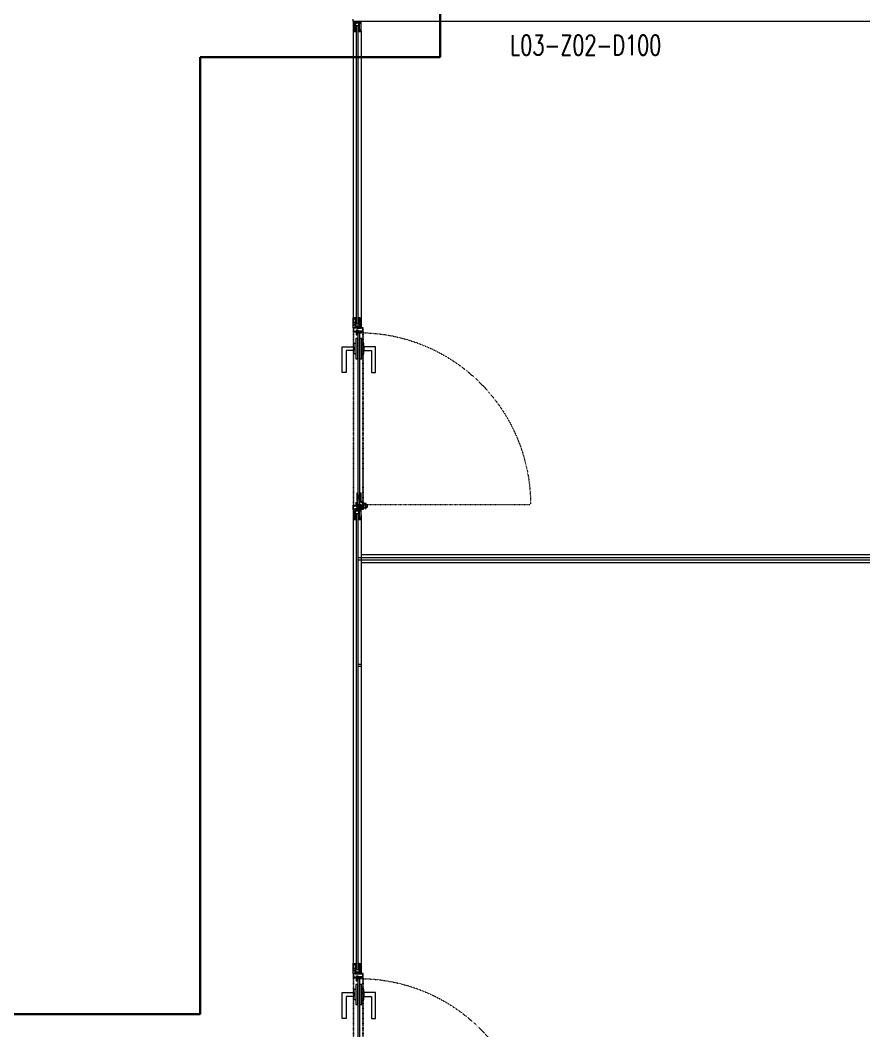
# Model space of a CAD drawing. Extents: x -2749 to 11890, y 0 to 8245.
# Drawn here: x 3240 to 3658, y 2860 to 3361 of the extents above; entities that cross this region are included whole.
import ezdxf

# ---------------------------------------------------------------- set-up
doc = ezdxf.new("R2010")
doc.units = 0
doc.header["$MEASUREMENT"] = 0
doc.linetypes.add('DASHDOT', pattern=[1, 0.5, -0.25, 0, -0.25])
doc.linetypes.add('DOT2', pattern=[0.125, 0, -0.125])
doc.layers.get('0').update_dxf_attribs({"color": 9, "lineweight": 9})
for name, color, linetype, lineweight in [('06C', 9, 'Continuous', 9), ('06D', 9, 'Continuous', 9), ('07K', 8, 'Continuous', 9), ('10', 9, 'Continuous', 9), ('11', 9, 'Continuous', 9), ('15', 9, 'Continuous', 9), ('20', 9, 'DOT2', 9), ('E-DEDEKTÖR NUMARALARI', 20, 'Continuous', 30), ('E-MODÜL HATTI', 6, 'Continuous', 30)]:
    doc.layers.add(name, color=color, linetype=linetype, lineweight=lineweight)
doc.styles.add('E-YAZI', font='txttw.shx')
pattern_1 = [(315, (11291.76135, -1147.90939), (-0.0883883476, -0.0883883476), []), (225, (11291.76135, -1147.90939), (-0.0883883476, 0.0883883476), [])]
pattern_2 = [(225, (-604.72494, -5174.41928), (-0.0883883476, 0.0883883476), []), (135, (-604.72494, -5174.41928), (0.0883883476, 0.0883883476), [])]
pattern_3 = [(45, (3387.24087, 5075.93023), (0.0883883476, -0.0883883476), []), (315, (3387.24087, 5075.93023), (-0.0883883476, -0.0883883476), [])]

# ---------------------------------------------------------------- blocks, each defined once
blk = doc.blocks.new('profil')
at = {"layer": '10'}
h = blk.add_hatch(dxfattribs=at)
h.set_pattern_fill('NET', color=256, angle=495, style=0)
h.set_pattern_definition(pattern_3)
h.paths.add_polyline_path([(2783.08, 2903.22), (2783.02, 2903.22), (2782.98, 2903.33), (2782.98, 2903.38), (2783.01, 2903.38), (2783.01, 2903.5), (2782.72, 2903.5), (2782.72, 2903.38), (2782.75, 2903.38), (2782.71, 2903.22), (2782.62, 2903.23), (2782.45, 2902.86), (2782.56, 2902.86), (2782.56, 2902.9), (2782.72, 2903.1, 0.2599), (2782.8, 2902.86), (2783.04, 2902.86, 0.382682)])
h.paths.add_polyline_path([(2782.84, 2903.1), (2783.03, 2903.1, -2.16717)], flags=16)
h = blk.add_hatch(dxfattribs=at)
h.set_pattern_fill('NET', color=256, angle=495, style=0)
h.set_pattern_definition(pattern_3)
h.paths.add_polyline_path([(2783.08, 2901.46), (2783.02, 2901.46), (2782.98, 2901.35), (2782.98, 2901.3), (2783.01, 2901.3), (2783.01, 2901.18), (2782.72, 2901.18), (2782.72, 2901.3), (2782.75, 2901.3), (2782.71, 2901.46), (2782.62, 2901.45), (2782.45, 2901.82), (2782.56, 2901.82), (2782.56, 2901.78), (2782.72, 2901.59, -0.2599), (2782.8, 2901.82), (2783.04, 2901.82, -0.382682)])
h.paths.add_polyline_path([(2782.84, 2901.58), (2783.03, 2901.58, 2.16717)], flags=16)
h = blk.add_hatch(dxfattribs=at)
h.set_pattern_fill('NET', color=256, angle=495, style=0)
h.set_pattern_definition([(45, (3390.96807, 5084.14935), (0.0883883476, -0.0883883476), []), (315, (3390.96807, 5084.14935), (-0.0883883476, -0.0883883476), [])])
h.paths.add_polyline_path([(2784.25, 2903.18), (2784.25, 2902.86), (2783.21, 2902.86), (2783.21, 2903.18)])
h = blk.add_hatch(dxfattribs=at)
h.set_pattern_fill('NET', color=256, angle=495, style=0)
h.set_pattern_definition([(45, (3390.96807, 5077.64021), (0.0883883476, -0.0883883476), []), (315, (3390.96807, 5077.64021), (-0.0883883476, -0.0883883476), [])])
h.paths.add_polyline_path([(2784.25, 2901.82), (2784.25, 2901.53), (2783.21, 2901.53), (2783.21, 2901.82)])
h = blk.add_hatch(dxfattribs=at)
h.set_pattern_fill('NET', color=256, angle=495, style=0)
h.set_pattern_definition([(45, (3412.02047, 5081.69331), (0.0883883476, -0.0883883476), []), (315, (3412.02047, 5081.69331), (-0.0883883476, -0.0883883476), [])])
h.paths.add_polyline_path([(2787.7, 2903.43), (2787.7, 2902.36), (2787.52, 2902.36), (2787.52, 2903.43)])
for points in [[(2787.52, 2901.37), (2787.52, 2901.89), (2787.7, 2901.89), (2787.7, 2902.03), (2787.52, 2902.03), (2787.52, 2903.67), (2787.7, 2903.67), (2787.7, 2904.1), (2787.58, 2904.1), (2787.58, 2904.34), (2782.61, 2904.34), (2782.61, 2903.22), (2782.72, 2903.22), (2782.76, 2903.4), (2782.71, 2903.4), (2782.71, 2903.77), (2782.99, 2903.77), (2782.99, 2903.22), (2783.14, 2903.22), (2783.18, 2903.18), (2786.43, 2903.18), (2786.5, 2902.88), (2786.8, 2902.88), (2786.8, 2903.49), (2787.12, 2903.49), (2787.12, 2901.37)], [(2785.67, 2903.32), (2786.35, 2903.32), (2786.35, 2904.02), (2786.42, 2904.06), (2786.42, 2904.14), (2785.61, 2904.14), (2785.61, 2904.01), (2785.67, 2903.95)]]:
    blk.add_lwpolyline(points, close=True, dxfattribs=at)
for points in [[(2782.99, 2903.5), (2782.72, 2903.5)], [(2784.87, 2903.91), (2785.03, 2903.91), (2785.03, 2904.14), (2782.83, 2904.14), (2782.83, 2903.91), (2783.13, 2903.91), (2783.13, 2903.37), (2785.03, 2903.37)], [(2782.61, 2903.22), (2782.45, 2902.86)], [(2782.62, 2901.45), (2782.45, 2901.82)], [(2782.72, 2903.1), (2782.56, 2902.9), (2782.56, 2902.86)], [(2782.72, 2901.59), (2782.56, 2901.78), (2782.56, 2901.82)], [(2782.78, 2900.5), (2782.78, 2900.95), (2783.09, 2900.95), (2783.09, 2901.24), (2783.18, 2901.24), (2783.08, 2901.46), (2783.02, 2901.46), (2782.98, 2901.35), (2782.98, 2901.3), (2783.01, 2901.3), (2783.01, 2901.06), (2782.72, 2901.06), (2782.72, 2901.3), (2782.75, 2901.3), (2782.71, 2901.46), (2782.62, 2901.45), (2782.63, 2900.34), (2787.59, 2900.34)], [(2783.01, 2901.18), (2782.72, 2901.18)], [(2783.18, 2901.24), (2783.21, 2901.24), (2783.21, 2901.84)], [(2783.21, 2903.18), (2783.21, 2903.18), (2783.21, 2902.84)], [(2784.25, 2902.84), (2784.25, 2903.18)], [(2784.25, 2901.84), (2784.25, 2901.53)], [(2785.62, 2903.18), (2785.62, 2901.53)], [(2787.52, 2903.43), (2787.7, 2903.43), (2787.7, 2902.36)], [(2787.52, 2902.36), (2787.7, 2902.36)]]:
    blk.add_lwpolyline(points, dxfattribs=at)
for points in [[(2785.03, 2903.37), (2785.03, 2903.79), (2784.87, 2903.79, -1), (2784.87, 2903.91, 1)], [(2787.13, 2900.85), (2787.13, 2900.49), (2782.81, 2900.49), (2782.81, 2900.46, -0.561743), (2782.73, 2900.45, -0.595966), (2782.78, 2900.5, 2.204878)], [(2783.03, 2903.1), (2782.84, 2903.1, 1)], [(2783.03, 2901.58), (2782.84, 2901.58, -1)], [(2783.09, 2901.24), (2783.21, 2900.66, 0.833203), (2783.52, 2900.66, 0.447088)], [(2783.21, 2901.53), (2786.47, 2901.53, 0.414214), (2786.8, 2901.86), (2786.8, 2902.88)], [(2783.52, 2900.66), (2783.52, 2901.11, -0.414214), (2783.63, 2901.22), (2786.88, 2901.22), (2786.88, 2900.49)], [(2787.59, 2900.34), (2787.59, 2900.49), (2787.25, 2900.49), (2787.25, 2900.97, 1), (2787.04, 2900.97)], [(2787.04, 2900.97, 0.305404), (2787.13, 2900.85, 5.773092)]]:
    blk.add_lwpolyline(points, format="xyb", dxfattribs=at)
for centre, radius, start, end in [((2782.97, 2903.05), 0.253, 168.6676, 234.1258), ((2782.97, 2901.64), 0.253, 125.8742, 191.3324), ((2782.93, 2903.02), 0.125, 139.5402, 40.4598), ((2782.93, 2901.66), 0.125, 319.5402, 220.4598), ((2782.86, 2903.06), 0.273, 305.9738, 36.4289), ((2782.86, 2901.62), 0.273, 323.5711, 54.0262)]:
    blk.add_arc(centre, radius, start, end, dxfattribs=at)
blk = doc.blocks.new('g-kapı kolu-p')
for points in [[(11.85, 8.21), (-0.95, 8.21), (-0.95, 2.41), (0.95, 2.41), (0.95, 6.31), (11.85, 6.31), (11.85, 8.21)], [(11.85, -8.21), (-0.95, -8.21), (-0.95, -2.41), (0.95, -2.41), (0.95, -6.31), (11.85, -6.31), (11.85, -8.21)]]:
    blk.add_lwpolyline(points)
for points in [[(-5, 0.5), (5, 0.5), (5, 1.5), (-5, 1.5)], [(-2.65, 1.5), (2.65, 1.5), (2.65, 2.41), (-2.65, 2.41)], [(-5, -1.5), (5, -1.5), (5, -0.5), (-5, -0.5)], [(-2.65, -1.5), (2.65, -1.5), (2.65, -2.41), (-2.65, -2.41)]]:
    blk.add_lwpolyline(points, close=True)
blk = doc.blocks.new('k-cambölme-kapı-p')
at = {"layer": '10'}
h = blk.add_hatch(dxfattribs=at)
h.set_pattern_fill('NET', color=256, angle=135, style=0)
h.set_pattern_definition([(135, (3753.7029, 560.85184), (-0.0883883476, -0.0883883476), []), (225, (3753.7029, 560.85184), (0.0883883476, -0.0883883476), [])])
h.paths.add_polyline_path([(2.08, -0.06), (2.08, 0.02), (2.07, 0.04), (2.05, 0.07), (2.01, 0.09), (1.98, 0.1), (1.97, 0.1), (1.97, -0.29), (1.94, -0.29), (1.94, -0.43), (1.88, -0.49), (1.67, -0.49), (1.82, -0.29), (1.73, -0.29), (1.53, -0.5), (1.44, -0.5), (1.62, -0.32), (1.62, -0.29), (1.51, -0.29), (1.34, -0.42), (1.32, -0.44), (1.3, -0.48), (1.29, -0.51), (1.26, -0.57), (1.26, -0.31), (1.32, -0.29), (1.23, -0.29), (1.23, -0.53), (1.23, -0.59), (1.24, -0.62), (1.26, -0.64), (3.47, -0.64), (3.47, -0.58), (3.38, -0.35), (3.38, -0.3), (3.42, -0.25), (3.42, -0.2), (3.38, -0.16), (2.73, -0.16), (2.74, -0.2), (2.91, -0.2, -1), (2.91, -0.25)])
h.paths.add_polyline_path([(2.05, -0.18), (2.05, -0.21), (2.08, -0.23), (2.11, -0.24), (2.15, -0.25), (2.95, -0.27), (2.92, -0.29), (2.55, -0.29), (2.54, -0.31), (2.52, -0.33), (2.5, -0.34), (2.48, -0.34), (2.46, -0.34), (2.44, -0.32), (2.42, -0.3), (2.08, -0.3), (1.99, -0.11), (1.99, -0.07), (2.05, -0.07)], flags=16)
h.paths.add_polyline_path([(2.41, -0.34), (2.51, -0.5), (2.08, -0.5), (2.08, -0.34)], flags=16)
h.paths.add_polyline_path([(2.55, -0.33), (2.89, -0.33), (2.94, -0.33), (3.28, -0.34, 0.166992), (3.34, -0.55), (2.72, -0.55), (2.55, -0.36)], flags=16)
h.paths.add_polyline_path([(3.02, -0.22), (3.02, -0.2), (3.33, -0.2, 0.10606), (3.29, -0.33), (3.01, -0.27)], flags=16)
h = blk.add_hatch(dxfattribs=at)
h.set_pattern_fill('NET', color=256, angle=135, style=0)
h.set_pattern_definition([(45, (474.94443, 2280.71206), (0.0883883476, -0.0883883476), []), (315, (474.94443, 2280.71206), (-0.0883883476, -0.0883883476), [])])
h.paths.add_polyline_path([(87.27, -0.16), (87.26, -0.2), (87.09, -0.2, 1), (87.09, -0.25), (87.92, -0.25), (87.92, -0.01), (87.93, 0.03), (87.96, 0.05), (88, 0.07), (88.03, 0.07), (88.03, -0.29), (88.06, -0.29), (88.06, -0.43), (88.12, -0.49), (88.33, -0.49), (88.18, -0.29), (88.27, -0.29), (88.47, -0.5), (88.56, -0.5), (88.38, -0.32), (88.38, -0.29), (88.49, -0.29), (88.66, -0.42), (88.68, -0.44), (88.7, -0.48), (88.71, -0.51), (88.74, -0.57), (88.74, -0.31), (88.68, -0.29), (88.77, -0.29), (88.77, -0.53), (88.77, -0.59), (88.76, -0.62), (88.74, -0.64), (86.53, -0.64), (86.53, -0.58), (86.62, -0.35), (86.62, -0.3), (86.58, -0.25), (86.58, -0.2), (86.62, -0.16)])
h.paths.add_polyline_path([(87.28, -0.55), (87.45, -0.36), (87.45, -0.33), (87.11, -0.33), (87.06, -0.33), (87.03, -0.31), (86.99, -0.27), (86.98, -0.22), (86.98, -0.2), (86.67, -0.2, -0.292264), (86.66, -0.55)], flags=16)
h.paths.add_polyline_path([(87.48, -0.51), (87.59, -0.51), (87.53, -0.43)], flags=16)
h.paths.add_polyline_path([(87.56, -0.4), (87.69, -0.5), (87.92, -0.5), (87.92, -0.34), (87.59, -0.34)], flags=16)
h.paths.add_polyline_path([(87.62, -0.53), (87.71, -0.62), (87.71, -0.53)], flags=16)
for points in [[(1.97, -0.29), (1.97, 2.13), (2.05, 2.13), (2.05, 2.28, 0.414214), (1.89, 2.44), (0.08, 2.44, 0.414214), (0, 2.36), (0, -2.36, 0.414214), (0.08, -2.44), (2.05, -2.44), (2.05, -2.25), (2.05, -2.23), (2.05, -2.23), (2.05, -2.23), (2.05, -2.23), (2.05, -2.23), (2.05, -0.89)], [(88.03, -0.29), (88.03, 2.13), (87.95, 2.13), (87.95, 2.28, -0.414214), (88.11, 2.44), (89.92, 2.44, -0.414214), (90, 2.36), (90, -2.36, -0.414214), (89.92, -2.44), (87.95, -2.44), (87.95, -2.25), (87.95, -2.23), (87.95, -2.23), (87.95, -2.23), (87.95, -2.23), (87.95, -2.23), (87.95, -0.89)], [(1.51, -0.29), (1.34, -0.42), (1.32, -0.44), (1.3, -0.48), (1.29, -0.51), (1.26, -0.57), (1.26, -0.31), (1.32, -0.29), (1.23, -0.29), (1.23, -0.53), (1.23, -0.59), (1.24, -0.62), (1.26, -0.64), (3.47, -0.64), (3.47, -0.58), (3.38, -0.35), (3.38, -0.3), (3.42, -0.25), (3.42, -0.2), (3.38, -0.16), (2.73, -0.16), (2.74, -0.2), (2.91, -0.2, -1), (2.91, -0.25, -1)], [(88.49, -0.29), (88.66, -0.42), (88.68, -0.44), (88.7, -0.48), (88.71, -0.51), (88.74, -0.57), (88.74, -0.31), (88.68, -0.29), (88.77, -0.29), (88.77, -0.53), (88.77, -0.59), (88.76, -0.62), (88.74, -0.64), (86.53, -0.64), (86.53, -0.58), (86.62, -0.35), (86.62, -0.3), (86.58, -0.25), (86.58, -0.2), (86.62, -0.16), (87.27, -0.16), (87.26, -0.2), (87.09, -0.2, 1), (87.09, -0.25, 1)], [(86.66, -0.55), (87.28, -0.55), (87.45, -0.36), (87.45, -0.33), (87.11, -0.33), (87.06, -0.33), (87.03, -0.31), (86.99, -0.27), (86.98, -0.22), (86.98, -0.2), (86.67, -0.2, 1)]]:
    blk.add_lwpolyline(points, format="xyb", dxfattribs=at)
for points in [[(1.82, 2.27), (0.16, 2.27), (0.16, 2.03), (0.38, 2.03), (0.38, 1.92), (0.22, 1.92), (0.22, 1.16), (0.35, 1.16), (0.35, -0.41), (0.22, -0.41), (0.22, -1.23), (0.36, -1.23), (0.36, -1.38), (0.16, -1.38), (0.16, -2.24), (1.82, -2.24), (1.82, -1.72), (1.62, -1.72), (1.62, -1.58), (1.82, -1.58), (1.82, -1.37), (1.61, -1.37), (1.61, -1.24), (1.74, -1.24), (1.74, -0.85), (1.06, -0.85), (1.06, -0.13), (1.5, -0.13), (1.5, 1.92), (1.57, 2.03), (1.82, 2.03), (1.82, 2.27)], [(0.69, 3.63), (0.69, 2.44)], [(0.69, 2.27), (0.69, -0.24), (1.06, -0.24)], [(1.06, 2.44), (1.06, 2.86)], [(1.06, -0.13), (1.06, 2.27)], [(1.5, 1.92), (1.06, 1.92)], [(1.17, 1.92), (1.17, -0.13)], [(2.91, -0.25), (2.08, -0.06), (2.08, 0.02), (2.07, 0.04), (2.05, 0.07), (2.01, 0.09), (1.98, 0.1), (1.97, 0.1)], [(3.84, 0.88), (2.63, 3.22)], [(4.07, 1.27), (2.67, 3.99)], [(8.14, 0.88), (8.14, 1.27), (4.07, 1.27)], [(5.3, 0.88), (5.3, -0.16)], [(5.5, 1.27), (5.77, 0.97), (5.77, 0.88)], [(5.59, 0.88), (5.59, -0.16)], [(6.76, 1.27), (6.49, 0.97), (6.49, 0.88)], [(6.67, 0.88), (6.67, -0.16)], [(6.96, 0.88), (6.96, -0.16)], [(87.09, -0.25), (87.92, -0.25), (87.92, -0.01), (87.93, 0.03), (87.96, 0.05), (88, 0.07), (88.03, 0.07)], [(88.18, 2.27), (89.84, 2.27), (89.84, 2.03), (89.62, 2.03), (89.62, 1.92), (89.78, 1.92), (89.78, 1.16), (89.65, 1.16), (89.65, -0.41), (89.78, -0.41), (89.78, -1.23), (89.64, -1.23), (89.64, -1.38), (89.84, -1.38), (89.84, -2.24), (88.18, -2.24), (88.18, -1.72), (88.38, -1.72), (88.38, -1.58), (88.18, -1.58), (88.18, -1.37), (88.39, -1.37), (88.39, -1.24), (88.26, -1.24), (88.26, -0.85), (88.94, -0.85), (88.94, -0.13), (88.5, -0.13), (88.5, 1.92), (88.43, 2.03), (88.18, 2.03), (88.18, 2.27)], [(2.05, -0.89), (3.59, -0.89), (3.59, -0.64), (1.23, -0.64), (1.23, -0.29), (1.97, -0.29)], [(1.62, -0.29), (1.62, -0.32), (1.44, -0.5), (1.53, -0.5), (1.73, -0.29)], [(1.82, -0.29), (1.67, -0.49), (1.88, -0.49), (1.94, -0.43), (1.94, -0.29)], [(3.34, -0.55), (2.72, -0.55), (2.55, -0.36), (2.55, -0.33), (2.89, -0.33), (2.94, -0.33)], [(3.28, -0.34), (3.28, -0.34), (2.94, -0.33)], [(3.01, -0.27), (3.02, -0.22), (3.02, -0.2), (3.33, -0.2)], [(3.01, -0.27), (3.29, -0.33), (3.29, -0.33)], [(4.06, -0.16), (4.06, -0.55), (8.14, -0.55)], [(8.14, -0.55), (8.14, -0.16)], [(87.95, -0.89), (86.41, -0.89), (86.41, -0.64), (88.77, -0.64), (88.77, -0.29), (88.03, -0.29)], [(87.59, -0.51), (87.53, -0.43), (87.48, -0.51), (87.59, -0.51)], [(88.18, -0.29), (88.33, -0.49), (88.12, -0.49), (88.06, -0.43), (88.06, -0.29)], [(88.38, -0.29), (88.38, -0.32), (88.56, -0.5), (88.47, -0.5), (88.27, -0.29)]]:
    blk.add_lwpolyline(points, dxfattribs=at)
at = {"layer": '10', "linetype": 'DASHDOT', "ltscale": 0.05}
for points in [[(3.22, 3.63), (0.2, 3.63)], [(1.71, 2.14), (1.71, 4.9)], [(6.13, 1.44), (6.13, -0.55)]]:
    blk.add_lwpolyline(points, dxfattribs=at)
at = {"layer": '10'}
for points in [[(1.99, -0.07), (2.05, -0.07), (2.05, -0.18), (2.05, -0.21), (2.08, -0.23), (2.11, -0.24), (2.15, -0.25), (2.95, -0.27), (2.92, -0.29), (2.55, -0.29), (2.54, -0.31), (2.52, -0.33), (2.5, -0.34), (2.48, -0.34), (2.46, -0.34), (2.44, -0.32), (2.42, -0.3), (2.08, -0.3), (1.99, -0.11)], [(2.08, -0.5), (2.08, -0.34), (2.41, -0.34), (2.51, -0.5), (2.51, -0.5)], [(87.92, -0.5), (87.92, -0.34), (87.59, -0.34), (87.56, -0.4), (87.69, -0.5)], [(87.62, -0.53), (87.71, -0.53), (87.71, -0.62)]]:
    blk.add_lwpolyline(points, close=True, dxfattribs=at)
blk.add_circle((1.71, 3.65), 1.02, dxfattribs=at)
for centre, start, end in [((3.6, -0.37), 176.143, 214.0649), ((3.6, -0.37), 148.8979, 173.1144), ((86.4, -0.37), 325.9351, 31.1021)]:
    blk.add_arc(centre, 0.322, start, end, dxfattribs=at)
at = {"layer": '15', "linetype": 'DOT2'}
blk.add_lwpolyline([(2.48, 0.36), (2.48, 85.36)], dxfattribs=at)
at = {"layer": '15'}
blk.add_lwpolyline([(2.58, 0.88), (87.42, 0.88), (87.52, 0.78), (87.52, -0.05), (87.42, -0.16), (2.58, -0.16), (2.58, -0.16), (2.48, -0.05), (2.48, 0.78), (2.58, 0.88)], dxfattribs=at)
at = {"layer": '15', "linetype": 'DOT2'}
blk.add_arc((2.48, 0.36), 85.04, 0, 90, dxfattribs=at)
at = {"layer": '20'}
for p, q in [((87.95, 2.43), (2.05, 2.43)), ((87.95, 2.13), (2.05, 2.13)), ((87.95, -2.23), (2.05, -2.23)), ((87.95, -2.44), (2.05, -2.44))]:
    blk.add_line(p, q, dxfattribs=at)
at = {"layer": '06C', "xscale": -1}
blk.add_blockref('g-kapı kolu-p', (79.64, 0.38), dxfattribs=at)

msp = doc.modelspace()

# ---------------------------------------------------------------- hatches: boundary and pattern name
at = {"layer": '10'}
h = msp.add_hatch(dxfattribs=at)
h.set_pattern_fill('NET', color=256, angle=405, style=0)
h.set_pattern_definition([(315, (11297.52443, -1172.68898), (-0.0883883476, -0.0883883476), []), (225, (11297.52443, -1172.68898), (-0.0883883476, 0.0883883476), [])])
h.paths.add_polyline_path([(3405.98, 3359.98), (3407.05, 3359.98), (3407.05, 3359.8), (3405.98, 3359.8)])
h = msp.add_hatch(dxfattribs=at)
h.set_pattern_fill('NET', color=256, angle=405, style=0)
h.set_pattern_definition(pattern_1)
h.paths.add_polyline_path([(3406.18, 3355.36), (3406.18, 3355.31), (3406.08, 3355.27), (3406.03, 3355.27), (3406.03, 3355.29), (3405.9, 3355.29), (3405.9, 3355), (3406.03, 3355), (3406.03, 3355.04), (3406.18, 3354.99), (3406.17, 3354.91), (3406.55, 3354.73), (3406.55, 3354.84), (3406.5, 3354.84), (3406.31, 3355, 0.2599), (3406.55, 3355.08), (3406.55, 3355.33, 0.382682)])
h.paths.add_polyline_path([(3406.31, 3355.12), (3406.31, 3355.31, -2.16717)], flags=16)
h = msp.add_hatch(dxfattribs=at)
h.set_pattern_fill('NET', color=256, angle=405, style=0)
h.set_pattern_definition([(315, (11299.98048, -1151.63658), (-0.0883883476, -0.0883883476), []), (225, (11299.98048, -1151.63658), (-0.0883883476, 0.0883883476), [])])
h.paths.add_polyline_path([(3406.23, 3356.53), (3406.55, 3356.53), (3406.55, 3355.5), (3406.23, 3355.5)])
h = msp.add_hatch(dxfattribs=at)
h.set_pattern_fill('NET', color=256, angle=405, style=0)
h.set_pattern_definition([(315, (11293.47134, -1151.63658), (-0.0883883476, -0.0883883476), []), (225, (11293.47134, -1151.63658), (-0.0883883476, 0.0883883476), [])])
h.paths.add_polyline_path([(3407.59, 3356.53), (3407.88, 3356.53), (3407.88, 3355.5), (3407.59, 3355.5)])
h = msp.add_hatch(dxfattribs=at)
h.set_pattern_fill('NET', color=256, angle=405, style=0)
h.set_pattern_definition(pattern_1)
h.paths.add_polyline_path([(3407.95, 3355.36), (3407.95, 3355.31), (3408.06, 3355.27), (3408.1, 3355.27), (3408.1, 3355.29), (3408.23, 3355.29), (3408.23, 3355), (3408.1, 3355), (3408.1, 3355.04), (3407.95, 3354.99), (3407.96, 3354.91), (3407.59, 3354.73), (3407.59, 3354.84), (3407.63, 3354.84), (3407.82, 3355, -0.2599), (3407.59, 3355.08), (3407.59, 3355.33, -0.382682)])
h.paths.add_polyline_path([(3407.83, 3355.12), (3407.83, 3355.31, 2.16717)], flags=16)
h = msp.add_hatch(dxfattribs=at)
h.set_pattern_fill('NET', color=256, angle=315, style=0)
h.set_pattern_definition(pattern_2)
h.paths.add_polyline_path([(3406.18, 2892.78), (3406.18, 2892.83), (3406.07, 2892.87), (3406.02, 2892.87), (3406.02, 2892.85), (3405.9, 2892.85), (3405.9, 2893.14), (3406.02, 2893.14), (3406.02, 2893.1), (3406.18, 2893.15), (3406.17, 2893.23), (3406.54, 2893.41), (3406.54, 2893.3), (3406.5, 2893.3), (3406.31, 2893.14, -0.2599), (3406.54, 2893.06), (3406.54, 2892.81, -0.382682)])
h.paths.add_polyline_path([(3406.3, 2893.02), (3406.3, 2892.83, 2.16717)], flags=16)
h = msp.add_hatch(dxfattribs=at)
h.set_pattern_fill('NET', color=256, angle=315, style=0)
h.set_pattern_definition([(225, (-608.45214, -5182.6384), (-0.0883883476, 0.0883883476), []), (135, (-608.45214, -5182.6384), (0.0883883476, 0.0883883476), [])])
h.paths.add_polyline_path([(3406.23, 2891.61), (3406.54, 2891.61), (3406.54, 2892.64), (3406.23, 2892.64)])
h = msp.add_hatch(dxfattribs=at)
h.set_pattern_fill('NET', color=256, angle=315, style=0)
h.set_pattern_definition(pattern_2)
h.paths.add_polyline_path([(3407.94, 2892.78), (3407.94, 2892.83), (3408.05, 2892.87), (3408.1, 2892.87), (3408.1, 2892.85), (3408.22, 2892.85), (3408.22, 2893.14), (3408.1, 2893.14), (3408.1, 2893.1), (3407.94, 2893.15), (3407.95, 2893.23), (3407.58, 2893.41), (3407.58, 2893.3), (3407.63, 2893.3), (3407.82, 2893.14, 0.2599), (3407.58, 2893.06), (3407.58, 2892.81, 0.382682)])
h.paths.add_polyline_path([(3407.82, 2893.02), (3407.82, 2892.83, -2.16717)], flags=16)
h = msp.add_hatch(dxfattribs=at)
h.set_pattern_fill('NET', color=256, angle=315, style=0)
h.set_pattern_definition([(225, (-608.45214, -5176.12926), (-0.0883883476, 0.0883883476), []), (135, (-608.45214, -5176.12926), (0.0883883476, 0.0883883476), [])])
h.paths.add_polyline_path([(3407.58, 2891.61), (3407.87, 2891.61), (3407.87, 2892.64), (3407.58, 2892.64)])
h = msp.add_hatch(dxfattribs=at)
h.set_pattern_fill('NET', color=256, angle=315, style=0)
h.set_pattern_definition([(225, (-629.50454, -5180.18236), (-0.0883883476, 0.0883883476), []), (135, (-629.50454, -5180.18236), (0.0883883476, 0.0883883476), [])])
h.paths.add_polyline_path([(3405.98, 2888.16), (3407.04, 2888.16), (3407.04, 2888.34), (3405.98, 2888.34)])

# ---------------------------------------------------------------- linework, layer by layer
at = {"layer": '06D'}
for p, q in [((3405.06, 3354.91), (3405.06, 3213.03)), ((3409.06, 3354.91), (3409.06, 3213.04)), ((3409.06, 3115.51), (3409.06, 2893.3)), ((3405.06, 3113.24), (3405.06, 2893.24)), ((3898.09, 3095.8), (3409.06, 3095.8)), ((3898.09, 3091.8), (3409.06, 3091.8))]:
    msp.add_line(p, q, dxfattribs=at)
at = {"layer": '10'}
for points in [[(3408.04, 3359.8), (3407.52, 3359.8), (3407.52, 3359.98), (3407.38, 3359.98), (3407.38, 3359.8), (3405.74, 3359.8), (3405.74, 3359.98), (3405.3, 3359.98), (3405.3, 3359.86), (3405.06, 3359.86), (3405.06, 3354.9), (3406.18, 3354.9), (3406.18, 3355), (3406.01, 3355.05), (3406.01, 3355), (3405.63, 3355), (3405.63, 3355.27), (3406.18, 3355.27), (3406.18, 3355.43), (3406.23, 3355.46), (3406.23, 3358.71), (3406.52, 3358.78), (3406.52, 3359.08), (3405.92, 3359.08), (3405.92, 3359.4), (3408.04, 3359.4)], [(3406.08, 3357.95), (3406.08, 3358.63), (3405.38, 3358.63), (3405.35, 3358.7), (3405.26, 3358.7), (3405.26, 3357.9), (3405.4, 3357.9), (3405.46, 3357.95)], [(3408.04, 2888.34), (3407.51, 2888.34), (3407.51, 2888.16), (3407.38, 2888.16), (3407.38, 2888.34), (3405.73, 2888.34), (3405.73, 2888.16), (3405.3, 2888.16), (3405.3, 2888.28), (3405.06, 2888.28), (3405.06, 2893.24), (3406.18, 2893.24), (3406.18, 2893.14), (3406, 2893.09), (3406, 2893.14), (3405.63, 2893.14), (3405.63, 2892.87), (3406.18, 2892.87), (3406.18, 2892.71), (3406.23, 2892.68), (3406.23, 2889.43), (3406.52, 2889.36), (3406.52, 2889.06), (3405.92, 2889.06), (3405.92, 2888.74), (3408.04, 2888.74)], [(3406.08, 2890.19), (3406.08, 2889.51), (3405.38, 2889.51), (3405.34, 2889.44), (3405.26, 2889.44), (3405.26, 2890.24), (3405.4, 2890.24), (3405.45, 2890.19)]]:
    msp.add_lwpolyline(points, close=True, dxfattribs=at)
for points in [[(3405.98, 3359.8), (3405.98, 3359.98), (3407.05, 3359.98)], [(3407.05, 3359.8), (3407.05, 3359.98)], [(3408.91, 3355.06), (3408.46, 3355.06), (3408.46, 3355.38), (3408.17, 3355.38), (3408.17, 3355.46), (3407.95, 3355.36), (3407.95, 3355.31), (3408.06, 3355.27), (3408.1, 3355.27), (3408.1, 3355.29), (3408.35, 3355.29), (3408.35, 3355), (3408.1, 3355), (3408.1, 3355.04), (3407.95, 3354.99), (3407.96, 3354.91), (3409.06, 3354.91), (3409.06, 3359.87)], [(3405.5, 3357.16), (3405.5, 3357.32), (3405.27, 3357.32), (3405.27, 3355.11), (3405.5, 3355.11), (3405.5, 3355.41), (3406.03, 3355.41), (3406.03, 3357.31)], [(3405.9, 3355.27), (3405.9, 3355)], [(3406.18, 3354.9), (3406.55, 3354.73)], [(3406.23, 3357.9), (3407.88, 3357.9)], [(3406.57, 3356.53), (3406.23, 3356.53)], [(3406.23, 3355.5), (3406.23, 3355.5), (3406.57, 3355.5)], [(3406.31, 3355), (3406.5, 3354.84), (3406.55, 3354.84)], [(3407.57, 3356.53), (3407.88, 3356.53)], [(3408.17, 3355.46), (3408.17, 3355.5), (3407.57, 3355.5)], [(3407.82, 3355), (3407.63, 3354.84), (3407.59, 3354.84)], [(3407.96, 3354.91), (3407.59, 3354.73)], [(3408.23, 3355.29), (3408.23, 3355)], [(3405.49, 2890.98), (3405.49, 2890.82), (3405.26, 2890.82), (3405.26, 2893.03), (3405.49, 2893.03), (3405.49, 2892.73), (3406.03, 2892.73), (3406.03, 2890.83)], [(3405.9, 2892.87), (3405.9, 2893.14)], [(3406.18, 2893.24), (3406.54, 2893.41)], [(3406.23, 2892.64), (3406.23, 2892.64), (3406.56, 2892.64)], [(3406.56, 2891.61), (3406.23, 2891.61)], [(3406.23, 2890.24), (3407.87, 2890.24)], [(3406.31, 2893.14), (3406.5, 2893.3), (3406.54, 2893.3)], [(3408.16, 2892.68), (3408.16, 2892.64), (3407.56, 2892.64)], [(3407.56, 2891.61), (3407.87, 2891.61)], [(3407.95, 2893.23), (3407.58, 2893.41)], [(3407.82, 2893.14), (3407.63, 2893.3), (3407.58, 2893.3)], [(3408.9, 2893.08), (3408.45, 2893.08), (3408.45, 2892.76), (3408.16, 2892.76), (3408.16, 2892.68), (3407.94, 2892.78), (3407.94, 2892.83), (3408.05, 2892.87), (3408.1, 2892.87), (3408.1, 2892.85), (3408.35, 2892.85), (3408.35, 2893.14), (3408.1, 2893.14), (3408.1, 2893.1), (3407.94, 2893.15), (3407.95, 2893.23), (3409.06, 2893.23), (3409.06, 2888.27)], [(3408.22, 2892.85), (3408.22, 2893.14)], [(3405.98, 2888.34), (3405.98, 2888.16), (3407.04, 2888.16)], [(3407.04, 2888.34), (3407.04, 2888.16)]]:
    msp.add_lwpolyline(points, dxfattribs=at)
for points in [[(3407.88, 3355.5), (3407.88, 3358.75, 0.414214), (3407.55, 3359.08), (3406.52, 3359.08)], [(3408.74, 3355.81), (3408.29, 3355.81, -0.414214), (3408.19, 3355.91), (3408.19, 3359.16), (3408.92, 3359.16)], [(3409.06, 3359.87), (3408.92, 3359.87), (3408.92, 3359.53), (3408.44, 3359.53, 1), (3408.44, 3359.33)], [(3408.44, 3359.33, 0.305404), (3408.56, 3359.41, 5.773092)], [(3408.56, 3359.41), (3408.92, 3359.41), (3408.92, 3355.1), (3408.95, 3355.1, -0.561743), (3408.96, 3355.01, -0.595966), (3408.91, 3355.06, 2.204878)], [(3406.03, 3357.31), (3405.62, 3357.31), (3405.62, 3357.16, -1), (3405.5, 3357.16, 1)], [(3406.31, 3355.31), (3406.31, 3355.12, 1)], [(3407.83, 3355.31), (3407.83, 3355.12, -1)], [(3408.17, 3355.38), (3408.75, 3355.49, 0.833203), (3408.74, 3355.81, 0.447088)], [(3406.03, 2890.83), (3405.62, 2890.83), (3405.62, 2890.98, 1), (3405.49, 2890.98, -1)], [(3406.3, 2892.83), (3406.3, 2893.02, -1)], [(3407.87, 2892.64), (3407.87, 2889.39, -0.414214), (3407.55, 2889.06), (3406.52, 2889.06)], [(3407.82, 2892.83), (3407.82, 2893.02, 1)], [(3408.16, 2892.76), (3408.74, 2892.65, -0.833203), (3408.74, 2892.33, -0.447088)], [(3408.74, 2892.33), (3408.29, 2892.33, 0.414214), (3408.19, 2892.23), (3408.19, 2888.98), (3408.92, 2888.98)], [(3409.06, 2888.27), (3408.92, 2888.27), (3408.92, 2888.61), (3408.44, 2888.61, -1), (3408.44, 2888.81)], [(3408.44, 2888.81, -0.305404), (3408.56, 2888.73, -5.773092)], [(3408.56, 2888.73), (3408.92, 2888.73), (3408.92, 2893.04), (3408.95, 2893.04, 0.561743), (3408.95, 2893.13, 0.595966), (3408.9, 2893.08, -2.204878)]]:
    msp.add_lwpolyline(points, format="xyb", dxfattribs=at)
for centre, radius, start, end in [((3406.35, 3355.14), 0.273, 35.9738, 126.4289), ((3406.39, 3355.22), 0.125, 229.5402, 130.4598), ((3406.36, 3355.25), 0.253, 258.6676, 324.1258), ((3407.79, 3355.14), 0.273, 53.5711, 144.0262), ((3407.77, 3355.25), 0.253, 215.8742, 281.3324), ((3407.75, 3355.22), 0.125, 49.5402, 310.4598), ((3406.34, 2893), 0.273, 233.5711, 324.0262), ((3406.38, 2892.92), 0.125, 229.5402, 130.4598), ((3406.36, 2892.89), 0.253, 35.8742, 101.3324), ((3407.77, 2892.89), 0.253, 78.6676, 144.1258), ((3407.78, 2893), 0.273, 215.9738, 306.4289), ((3407.74, 2892.92), 0.125, 49.5402, 310.4598)]:
    msp.add_arc(centre, radius, start, end, dxfattribs=at)
at = {"layer": '11'}
for points in [[(3415.31, 3359.87), (3405.06, 3359.87), (3405.06, 3361.12)], [(3708.56, 3359.87), (3415.06, 3359.87)]]:
    msp.add_lwpolyline(points, dxfattribs=at)
at = {"layer": '15'}
for p, q in [((3406.55, 3357.9), (3406.55, 3210.18)), ((3407.55, 3210.18), (3407.55, 3357.9)), ((3406.55, 3116.25), (3406.55, 2890.29)), ((3407.55, 2890.29), (3407.55, 3116.25)), ((3901.09, 3094.3), (3407.55, 3094.3)), ((3407.55, 3093.3), (3901.09, 3093.3))]:
    msp.add_line(p, q, dxfattribs=at)
for points in [[(3409.06, 3041.38), (3407.55, 3041.38)], [(3409.06, 3040.38), (3407.55, 3040.38)]]:
    msp.add_lwpolyline(points, dxfattribs=at)
at = {"layer": 'E-MODÜL HATTI', "ltscale": 50}
for p, q in [((3448.19, 3342.19), (3448.19, 3365.12)), ((3329.19, 2868.19), (3329.19, 3342.19)), ((3329.19, 3342.19), (3448.19, 3342.19)), ((2754.05, 2868.19), (3329.19, 2868.19))]:
    msp.add_line(p, q, dxfattribs=at)

# ---------------------------------------------------------------- block references
at = {"xscale": -1, "rotation": 90}
msp.add_blockref('profil', (6309.4, 5995.79), dxfattribs=at)
at = {"rotation": 90}
msp.add_blockref('profil', (6309.4, 330.63), dxfattribs=at)
at = {"layer": '07K', "xscale": -1, "rotation": 270}
for p in [(3407.5, 3118.22), (3407.5, 2798.28)]:
    msp.add_blockref('k-cambölme-kapı-p', p, dxfattribs=at)

# ---------------------------------------------------------------- texts
at = {"layer": 'E-DEDEKTÖR NUMARALARI', "style": 'E-YAZI', "width": 0.7}
msp.add_text('L03-Z02-D100', height=10, dxfattribs=at).set_placement((3482.69, 3343.19))

doc.saveas('drawing.dxf')
